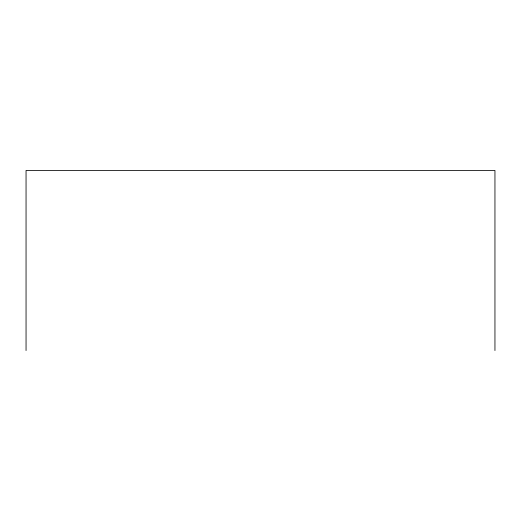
<?xml version="1.0" encoding="UTF-8"?>
<svg xmlns="http://www.w3.org/2000/svg" width="521" height="521" viewBox="0 0 521 521"><rect width="100%" height="100%" fill="white"/><g stroke="black" fill="none" stroke-linecap="round" stroke-linejoin="round"><path stroke-width="0.78" d="M494.95 350.535L494.95 170.465L26.05 170.465L26.05 350.535"/></g></svg>
